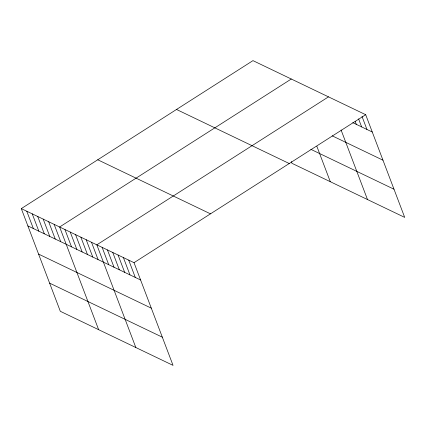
<?xml version="1.0" encoding="UTF-8"?>
<svg xmlns="http://www.w3.org/2000/svg" width="426" height="426" viewBox="0 0 426 426"><rect width="100%" height="100%" fill="white"/><g stroke="black" fill="none" stroke-linecap="round" stroke-linejoin="round"><path stroke-width="0.64" d="M21.3 208.607L134.025 262.677L173.036 365.37L60.311 311.3L21.3 208.607L252.964 60.63L365.689 114.7L404.7 217.393L291.975 163.323L291.304 161.566M291.293 79.012L59.629 226.989L98.635 329.681M328.489 96.856L96.824 244.833L135.835 347.525M134.025 262.677L365.689 114.7M352.781 122.661L372.265 132.007M332.189 135.83L382.969 160.187M310.836 149.329L393.997 189.213M176.513 109.466L289.243 163.531M97.751 159.777L210.476 213.841M27.876 225.918L140.601 279.983M38.58 254.093L151.305 308.163M49.608 283.125L162.333 337.19M362.02 116.479L366.951 129.461M358.585 118.875L361.637 126.911M355.151 121.272L356.322 124.365M341.088 130.015L367.5 199.549M316.843 146.272L330.299 181.71M128.711 260.126L135.287 277.438M123.396 257.576L129.973 274.887M118.082 255.03L124.658 272.336M112.768 252.48L119.344 269.791M107.453 249.929L114.03 267.24M102.139 247.384L108.715 264.69M91.51 242.282L98.086 259.594M86.196 239.737L92.772 257.043M80.881 237.186L87.458 254.498M75.567 234.635L82.143 251.947M70.253 232.09L76.829 249.396M64.938 229.539L71.515 246.851M54.15 224.364L60.726 241.675M48.676 221.738L55.252 239.05M43.202 219.113L49.778 236.425M37.728 216.488L44.299 233.794M32.248 213.863L38.825 231.169M26.774 211.232L33.35 228.544"/></g></svg>
